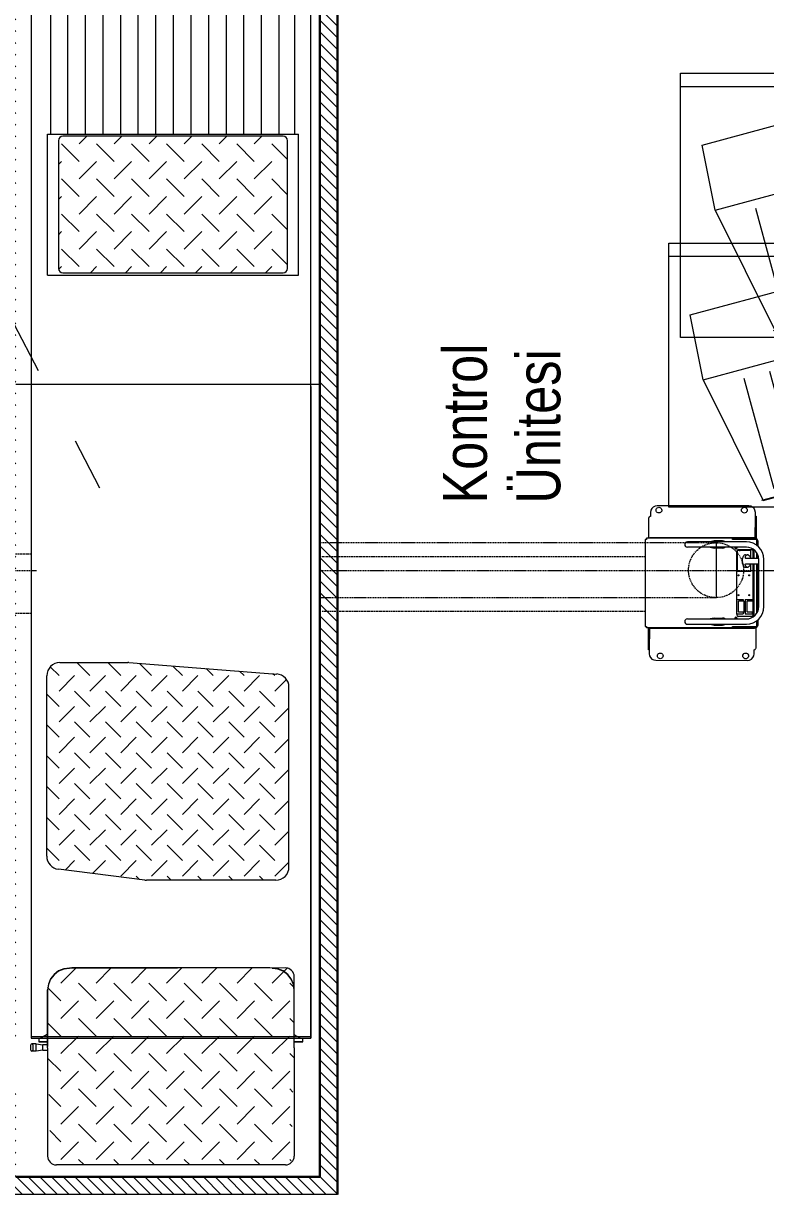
# Model space of a CAD drawing. Extents: x -3709 to 34975, y -230 to 8245.
# Drawn here: x 1281.6 to 1450.1, y 457 to 722.9 of the extents above; entities that cross this region are included whole.
import ezdxf

# ---------------------------------------------------------------- set-up
doc = ezdxf.new("R2010")
doc.units = 0
doc.linetypes.add('ACAD_ISO03W100', pattern=[30, 12, -18])
doc.linetypes.add('HIDDEN', pattern=[0.375, 0.25, -0.125])
doc.layers.get('0').update_dxf_attribs({"color": 9, "lineweight": 9})
doc.layers.add('B_Ekipman_Zemin', color=155, linetype='Continuous', lineweight=9)
doc.styles.add('MuuM_TEXT-STANDART', font='ARIALN.TTF')
pattern_1 = [(315, (769.026, 53090.209), (1.325825215, 1.325825215), [])]

# ---------------------------------------------------------------- blocks, each defined once
blk = doc.blocks.new('5200makaslift')
for p, q in [((23183, 12439.6), (23183, 7239.6)), ((23818, 7239.6), (23818, 12439.6)), ((23818, 7239.6), (23818, 12439.6)), ((23818, 8718.9), (23818, 7239.6)), ((24589.9, 8433.5), (24589.9, 8425.3)), ((24602.7, 8436.4), (24602.4, 8438.5)), ((24812.9, 8448.4), (24604.9, 8448.5)), ((24615, 8440.6), (24615.4, 8438.5)), ((24796.7, 8436.3), (24796.4, 8438.4)), ((24809, 8440.6), (24809.4, 8438.4)), ((24827.9, 8433.4), (24827, 8438.4)), ((24827.9, 8426.7), (24827.9, 8433.4)), ((24585.4, 8420), (24585.4, 8375)), ((24589.9, 8425.3), (24589.9, 8424.4)), ((24827.6, 8375), (24827.9, 8424.8)), ((24827.9, 8424.8), (24827.9, 8426.7)), ((24827.9, 8424.5), (24829.4, 8424.5)), ((24827.9, 8424.4), (24827.9, 8375)), ((24829.4, 8424.5), (24829.4, 8374.2)), ((24828.4, 8375), (24580.4, 8375)), ((24580.4, 8375), (24580.4, 8372)), ((24824.4, 8375.5), (24589.4, 8375.5)), ((24775.7, 8372), (24775.7, 8375)), ((24828.4, 8375), (24828.4, 8373)), ((24577.4, 8372), (24577.4, 8174)), ((24580.4, 8372), (24577.4, 8372)), ((24807.4, 8354.5), (24673.4, 8354.5)), ((24807.4, 8366.5), (24673.5, 8366.5)), ((24734.4, 8368.5), (24725.4, 8366.5)), ((24725.4, 8354.5), (24734.3, 8352.5)), ((24734.4, 8366.5), (24734.4, 8368.5)), ((24753.4, 8368.5), (24734.4, 8368.5)), ((24734.4, 8352.5), (24734.4, 8354.5)), ((24753.4, 8352.5), (24734.4, 8352.5)), ((24828.4, 8373), (24775.7, 8373)), ((24831.4, 8372), (24775.7, 8372)), ((24783.2, 8350.9), (24782.9, 8350.5)), ((24783.5, 8353.4), (24783.5, 8352.6)), ((24788.6, 8349), (24821.8, 8349)), ((24831.4, 8358.4), (24831.4, 8372)), ((24834.4, 8355.9), (24834.4, 8365.5)), ((24785.9, 8202), (24785.9, 8344)), ((24816.3, 8347), (24787.2, 8347)), ((24787.2, 8299), (24787.2, 8347)), ((24805.1, 8337), (24810.2, 8337)), ((24806.1, 8329.5), (24835.1, 8329.5)), ((24817.2, 8330.5), (24817.2, 8346.1)), ((24821.9, 8345.5), (24821.9, 8329.5)), ((24822.8, 8344), (24822.8, 8329.5)), ((24824.5, 8344), (24824.5, 8329.5)), ((24831.4, 8329.5), (24831.4, 8340.9)), ((24834.4, 8329.5), (24834.4, 8333.5)), ((24835.4, 8219.5), (24835.4, 8326.5)), ((24847.4, 8219.5), (24847.4, 8326.5)), ((24816.3, 8299), (24787.2, 8299)), ((24805.1, 8309), (24810.2, 8309)), ((24806.1, 8316.5), (24835.4, 8316.5)), ((24817.2, 8299.9), (24817.2, 8315.5)), ((24821.9, 8316.5), (24821.9, 8232)), ((24822.8, 8316.5), (24822.8, 8202)), ((24824.5, 8316.5), (24824.5, 8202)), ((24831.4, 8205.1), (24831.4, 8316.5)), ((24834.4, 8212.5), (24834.4, 8316.5)), ((24785.9, 8236), (24800.4, 8236)), ((24789.3, 8207.5), (24789.3, 8231.5)), ((24802, 8232), (24789.6, 8232)), ((24800.5, 8235.9), (24800.5, 8232)), ((24802.5, 8231.6), (24802.5, 8231.5)), ((24802.5, 8207.5), (24802.5, 8231.5)), ((24804.9, 8236), (24804.9, 8203)), ((24804.9, 8236), (24820.7, 8236)), ((24809.6, 8207.5), (24809.6, 8231.5)), ((24822.2, 8232), (24809.9, 8232)), ((24820.8, 8235.9), (24820.8, 8232)), ((24822.7, 8231.6), (24822.7, 8231.5)), ((24822.7, 8207.5), (24822.7, 8231.5)), ((24673.4, 8191.5), (24807.4, 8191.5)), ((24734.4, 8193.5), (24725.4, 8191.5)), ((24734.4, 8193.5), (24734.4, 8191.5)), ((24734.4, 8193.5), (24753.4, 8193.5)), ((24783.5, 8193.4), (24783.5, 8192.6)), ((24785.9, 8203), (24800.4, 8203)), ((24821.8, 8197), (24788.6, 8197)), ((24802, 8207), (24789.6, 8207)), ((24800.5, 8207), (24800.5, 8203.1)), ((24804.9, 8203), (24820.7, 8203)), ((24822.2, 8207), (24809.9, 8207)), ((24820.1, 8197), (24821, 8197.2)), ((24820.8, 8207), (24820.8, 8203.1)), ((24821.9, 8207), (24821.9, 8200.5)), ((24834.4, 8180.5), (24834.4, 8190.1)), ((24577.4, 8174), (24580.4, 8174)), ((24580.4, 8174), (24580.4, 8171)), ((24828.4, 8171), (24580.4, 8171)), ((24585.4, 8121.5), (24585.4, 8171)), ((24586.9, 8121.6), (24586.9, 8170.8)), ((24587.1, 8170.8), (24586.9, 8121.2)), ((24589.4, 8170.5), (24824.4, 8170.5)), ((24673.4, 8179.5), (24807.4, 8179.5)), ((24725.4, 8179.5), (24734.3, 8177.5)), ((24734.4, 8179.5), (24734.4, 8177.5)), ((24734.4, 8177.5), (24753.4, 8177.5)), ((24775.7, 8174), (24831.4, 8174)), ((24775.7, 8171), (24775.7, 8174)), ((24828.4, 8173), (24775.7, 8173)), ((24828.4, 8171), (24828.4, 8173)), ((24829.4, 8126), (24829.4, 8171.8)), ((24831.4, 8174), (24831.4, 8187.6)), ((24586.9, 8121.5), (24585.4, 8121.5)), ((24586.9, 8121.2), (24586.9, 8119.3)), ((24586.9, 8119.3), (24586.9, 8112.6)), ((24586.9, 8112.6), (24587.7, 8107.6)), ((24618, 8109.7), (24618.4, 8107.6)), ((24812, 8109.6), (24812.4, 8107.5)), ((24824.9, 8120.8), (24824.9, 8121.6)), ((24824.9, 8112.5), (24824.9, 8120.8)), ((24601.9, 8097.6), (24809.9, 8097.5)), ((24605.7, 8105.4), (24605.4, 8107.6)), ((24799.7, 8105.4), (24799.4, 8107.5)), ((23250.7, 7364.7), (23285.2, 7399.2)), ((23760.5, 7399.2), (23270.5, 7398.2)), ((23765.5, 7399.2), (23270.5, 7399)), ((23725.5, 7399.2), (23275.5, 7399.2)), ((23330.7, 7364.7), (23365.2, 7399.2)), ((23410.7, 7364.7), (23445.2, 7399.2)), ((23490.7, 7364.7), (23525.2, 7399.2)), ((23570.7, 7364.7), (23605.2, 7399.2)), ((23650.7, 7364.7), (23685.2, 7399.2)), ((23725.5, 7399), (23725.5, 7399.2)), ((23743.5, 7397.4), (23730.5, 7399)), ((23730.7, 7364.7), (23764.7, 7398.8)), ((23330.7, 7324.7), (23290.7, 7364.7)), ((23410.7, 7324.7), (23370.7, 7364.7)), ((23490.7, 7324.7), (23450.7, 7364.7)), ((23570.7, 7324.7), (23530.7, 7364.7)), ((23650.7, 7324.7), (23610.7, 7364.7)), ((23730.7, 7324.7), (23690.7, 7364.7)), ((23780.5, 7354.9), (23770.7, 7364.7)), ((23780.5, 7220.8), (23780.5, 7379.2)), ((23222.2, 7361.7), (23220.5, 7348.9)), ((23250.7, 7324.7), (23220.5, 7354.9)), ((23220.5, 7217.7), (23220.5, 7349.8)), ((23220.5, 7348.9), (23220.5, 7220.9)), ((23780.5, 7220.9), (23780.5, 7348.9)), ((23250.7, 7284.7), (23290.7, 7324.7)), ((23330.7, 7284.7), (23370.7, 7324.7)), ((23410.7, 7284.7), (23450.7, 7324.7)), ((23490.7, 7284.7), (23530.7, 7324.7)), ((23570.7, 7284.7), (23610.7, 7324.7)), ((23650.7, 7284.7), (23690.7, 7324.7)), ((23730.7, 7284.7), (23770.7, 7324.7)), ((23330.7, 7244.7), (23290.7, 7284.7)), ((23410.7, 7244.7), (23370.7, 7284.7)), ((23490.7, 7244.7), (23450.7, 7284.7)), ((23570.7, 7244.7), (23530.7, 7284.7)), ((23650.7, 7244.7), (23610.7, 7284.7)), ((23730.7, 7244.7), (23690.7, 7284.7)), ((23780.5, 7274.9), (23770.7, 7284.7)), ((23250.7, 7244.7), (23220.5, 7274.9)), ((23183, 7239.6), (23818, 7239.6)), ((23183, 7239.6), (23220.5, 7239.6)), ((23183.5, 7243.8), (23818.5, 7243.8)), ((23200.5, 7239.6), (23200.5, 7231.6)), ((23200.5, 7231.6), (23220.5, 7231.6)), ((23203, 7232.2), (23220.5, 7232.2)), ((23205.3, 7240.8), (23219.7, 7249.1)), ((23250.7, 7204.7), (23290.7, 7244.7)), ((23330.7, 7204.7), (23370.7, 7244.7)), ((23410.7, 7204.7), (23450.7, 7244.7)), ((23490.7, 7204.7), (23530.7, 7244.7)), ((23570.7, 7204.7), (23610.7, 7244.7)), ((23650.7, 7204.7), (23690.7, 7244.7)), ((23730.7, 7204.7), (23770.7, 7244.7)), ((23780.5, 7239.6), (23818, 7239.6)), ((23780.5, 7232.2), (23798, 7232.2)), ((23780.5, 7231.6), (23800.5, 7231.6)), ((23793.9, 7240.1), (23780.6, 7247.7)), ((23800.5, 7231.6), (23800.5, 7239.6)), ((23182.7, 7212.6), (23182.7, 7224.6)), ((23194.7, 7226.6), (23184.7, 7226.6)), ((23194.7, 7210.6), (23184.7, 7210.6)), ((23186.7, 7224.6), (23186.7, 7212.6)), ((23194.7, 7226.6), (23209.7, 7224.7)), ((23194.7, 7210.6), (23194.7, 7226.6)), ((23209.7, 7212.6), (23194.7, 7210.6)), ((23220.5, 7224.7), (23209.7, 7224.7)), ((23209.7, 7212.6), (23209.7, 7224.7)), ((23209.7, 7212.7), (23220.5, 7212.7)), ((23220.5, 7217.7), (23220.5, 6972.2)), ((23780.5, 7217.7), (23780.5, 6972.2)), ((23221.4, 7194), (23250.7, 7164.7)), ((23290.7, 7204.7), (23330.7, 7164.7)), ((23370.7, 7204.7), (23410.7, 7164.7)), ((23450.7, 7204.7), (23490.7, 7164.7)), ((23530.7, 7204.7), (23570.7, 7164.7)), ((23610.7, 7204.7), (23650.7, 7164.7)), ((23690.7, 7204.7), (23730.7, 7164.7)), ((23770.7, 7204.7), (23779.7, 7195.6)), ((23290.7, 7164.7), (23250.7, 7124.7)), ((23370.7, 7164.7), (23330.7, 7124.7)), ((23450.7, 7164.7), (23410.7, 7124.7)), ((23530.7, 7164.7), (23490.7, 7124.7)), ((23610.7, 7164.7), (23570.7, 7124.7)), ((23690.7, 7164.7), (23650.7, 7124.7)), ((23770.7, 7164.7), (23730.7, 7124.7)), ((23223.4, 7112), (23250.7, 7084.7)), ((23290.7, 7124.7), (23330.7, 7084.7)), ((23370.7, 7124.7), (23410.7, 7084.7)), ((23450.7, 7124.7), (23490.7, 7084.7)), ((23530.7, 7124.7), (23570.7, 7084.7)), ((23610.7, 7124.7), (23650.7, 7084.7)), ((23690.7, 7124.7), (23730.7, 7084.7)), ((23770.7, 7124.7), (23777.8, 7117.6)), ((23290.7, 7084.7), (23250.7, 7044.7)), ((23370.7, 7084.7), (23330.7, 7044.7)), ((23450.7, 7084.7), (23410.7, 7044.7)), ((23530.7, 7084.7), (23490.7, 7044.7)), ((23610.7, 7084.7), (23570.7, 7044.7)), ((23690.7, 7084.7), (23650.7, 7044.7)), ((23770.7, 7084.7), (23730.7, 7044.7)), ((23225.4, 7030), (23250.7, 7004.7)), ((23290.7, 7044.7), (23330.7, 7004.7)), ((23370.7, 7044.7), (23410.7, 7004.7)), ((23450.7, 7044.7), (23490.7, 7004.7)), ((23530.7, 7044.7), (23570.7, 7004.7)), ((23610.7, 7044.7), (23650.7, 7004.7)), ((23690.7, 7044.7), (23730.7, 7004.7)), ((23770.7, 7044.7), (23775.9, 7039.5)), ((23290.7, 7004.7), (23250.7, 6964.7)), ((23370.7, 7004.7), (23330.7, 6964.7)), ((23450.7, 7004.7), (23410.7, 6964.7)), ((23530.7, 7004.7), (23490.7, 6964.7)), ((23610.7, 7004.7), (23570.7, 6964.7)), ((23690.7, 7004.7), (23650.7, 6964.7)), ((23770.7, 7004.7), (23730.7, 6964.7)), ((23760.5, 6952.2), (23240.5, 6952.2)), ((23290.7, 6964.7), (23303.2, 6952.2)), ((23370.7, 6964.7), (23383.2, 6952.2)), ((23450.7, 6964.7), (23463.2, 6952.2)), ((23530.7, 6964.7), (23543.2, 6952.2)), ((23610.7, 6964.7), (23623.2, 6952.2)), ((23690.7, 6964.7), (23703.2, 6952.2)), ((23770.7, 6964.7), (23774, 6961.4))]:
    blk.add_line(p, q)
at = {"linetype": 'HIDDEN'}
for p, q in [((23183, 8338.6), (22333, 8338.6)), ((23843, 8333.6), (24579.4, 8333.6)), ((23183, 8203.6), (22333, 8203.6)), ((24579.4, 8208.6), (23843, 8208.6))]:
    blk.add_line(p, q, dxfattribs=at)
for points in [[(24604.9, 8448.5), (24600.2, 8447.8), (24596.1, 8445.6), (24592.7, 8442.3), (24590.6, 8438.1), (24589.9, 8433.5)], [(24602.4, 8438.5), (24602.7, 8440.5), (24603.6, 8442.3), (24605.1, 8443.8), (24606.9, 8444.7), (24608.9, 8445), (24610.9, 8444.7), (24612.7, 8443.8), (24614.1, 8442.3), (24615, 8440.6)], [(24615.4, 8438.5), (24615.1, 8436.5), (24614.1, 8434.7), (24612.7, 8433.2), (24610.9, 8432.3), (24608.9, 8432), (24606.9, 8432.3), (24605.1, 8433.2), (24603.6, 8434.7), (24602.7, 8436.4)], [(24796.4, 8438.4), (24796.7, 8440.5), (24797.6, 8442.3), (24799.1, 8443.7), (24800.9, 8444.6), (24802.9, 8444.9), (24804.9, 8444.6), (24806.7, 8443.7), (24808.1, 8442.3), (24809, 8440.6)], [(24809.4, 8438.4), (24809.1, 8436.4), (24808.1, 8434.6), (24806.7, 8433.2), (24804.9, 8432.3), (24802.9, 8431.9), (24800.9, 8432.3), (24799.1, 8433.2), (24797.6, 8434.6), (24796.7, 8436.3)], [(24827, 8438.4), (24825, 8442.3), (24821.7, 8445.6), (24817.5, 8447.7), (24812.9, 8448.4)], [(24589.9, 8424.4), (24588.5, 8424.2), (24587.2, 8423.6), (24586.2, 8422.6), (24585.6, 8421.4), (24585.4, 8420)], [(24782.1, 8353), (24782.3, 8354.2), (24782.4, 8354.5)], [(24783.7, 8350), (24783.1, 8350.2), (24782.6, 8350.9), (24782.3, 8351.9), (24782.1, 8353)], [(24783.5, 8352.6), (24783.4, 8351.9), (24783.2, 8351.2), (24782.9, 8350.7), (24782.8, 8350.6)], [(24783.7, 8353), (24783.5, 8351.9), (24783.2, 8350.9)], [(24783.3, 8354.5), (24783.4, 8354.1), (24783.5, 8353.4)], [(24783.4, 8354.5), (24783.5, 8354.2), (24783.7, 8353)], [(24785.4, 8353), (24785.2, 8351.9), (24784.9, 8350.9), (24784.4, 8350.2), (24783.7, 8350)], [(24785.1, 8354.5), (24785.2, 8354.2), (24785.4, 8353)], [(24788.6, 8349), (24787.7, 8348.8), (24787, 8348), (24786.4, 8346.9), (24786, 8345.5), (24785.9, 8344)], [(24821.7, 8348), (24821, 8348.8), (24820.1, 8349)], [(24821.5, 8348.3), (24821.8, 8347), (24821.9, 8345.5)], [(24824.5, 8344), (24824.4, 8345.5), (24824, 8346.9), (24823.4, 8348), (24822.6, 8348.8), (24821.8, 8349)], [(24793.3, 8345), (24793, 8345.5), (24792.6, 8346), (24792.2, 8346.3), (24791.8, 8346.6), (24791.3, 8346.8), (24790.9, 8347), (24790.6, 8347)], [(24797.7, 8325.2), (24797.6, 8323), (24797.7, 8320.8), (24798, 8318.7), (24798.4, 8316.6), (24799.1, 8314.8), (24799.8, 8313.1), (24800.7, 8311.7), (24801.7, 8310.5), (24802.8, 8309.7)], [(24805.1, 8337), (24804, 8336.8), (24802.8, 8336.3), (24801.7, 8335.5), (24800.7, 8334.3), (24799.8, 8332.9), (24799.1, 8331.2), (24798.4, 8329.4), (24798, 8327.3), (24797.7, 8325.2)], [(24804.7, 8332.5), (24804.4, 8331.8), (24804.4, 8331.1), (24804.5, 8330.6), (24804.7, 8330.1), (24805.1, 8329.8), (24805.6, 8329.6), (24806.1, 8329.5)], [(24810.2, 8337), (24809.2, 8336.9), (24808.2, 8336.5), (24807.2, 8335.8), (24806.3, 8334.9), (24805.4, 8333.8), (24804.7, 8332.5)], [(24815.7, 8332.5), (24815, 8333.8), (24814.1, 8334.9), (24813.2, 8335.8), (24812.2, 8336.5), (24811.2, 8336.9), (24810.2, 8337)], [(24815.7, 8332.5), (24816.1, 8331.8), (24816.6, 8331.1), (24817.1, 8330.6), (24817.7, 8330.1), (24818.3, 8329.8), (24818.8, 8329.6), (24819.4, 8329.5)], [(24817.2, 8346.1), (24817.2, 8346.3), (24817.1, 8346.6), (24816.9, 8346.8), (24816.6, 8347), (24816.3, 8347)], [(24816.9, 8345), (24817.2, 8345.5), (24817.2, 8346), (24817.2, 8346.1)], [(24822.8, 8344), (24822.7, 8345.5), (24822.3, 8346.9), (24821.7, 8348)], [(24793.3, 8301), (24793, 8300.5), (24792.6, 8300), (24792.2, 8299.7), (24791.8, 8299.4), (24791.3, 8299.2), (24790.9, 8299), (24790.6, 8299)], [(24802.8, 8309.7), (24804, 8309.2), (24805.1, 8309)], [(24804.7, 8313.5), (24804.4, 8314.2), (24804.4, 8314.9), (24804.5, 8315.5), (24804.7, 8315.9), (24805.1, 8316.2), (24805.6, 8316.4), (24806.1, 8316.5)], [(24804.7, 8313.5), (24805.4, 8312.2), (24806.3, 8311.1), (24807.2, 8310.2), (24808.2, 8309.5), (24809.2, 8309.1), (24810.2, 8309)], [(24810.2, 8309), (24811.2, 8309.1), (24812.2, 8309.5), (24813.2, 8310.2), (24814.1, 8311.1), (24815, 8312.2), (24815.7, 8313.5)], [(24815.7, 8313.5), (24816.1, 8314.2), (24816.6, 8314.9), (24817.1, 8315.5), (24817.7, 8315.9), (24818.3, 8316.2), (24818.8, 8316.4), (24819.4, 8316.5)], [(24817.2, 8299.9), (24817.2, 8299.7), (24817.1, 8299.4), (24816.9, 8299.2), (24816.6, 8299), (24816.3, 8299)], [(24816.9, 8301), (24817.2, 8300.5), (24817.2, 8300), (24817.2, 8299.9)], [(24789.1, 8290.5), (24789.1, 8290.9), (24789.2, 8291.3), (24789.4, 8291.6), (24789.6, 8291.8), (24789.7, 8291.8)], [(24789.7, 8289.2), (24789.6, 8289.2), (24789.4, 8289.4), (24789.2, 8289.7), (24789.1, 8290.1), (24789.1, 8290.5)], [(24789.7, 8291.8), (24789.9, 8291.8), (24790.1, 8291.6), (24790.3, 8291.3), (24790.4, 8290.9), (24790.4, 8290.5)], [(24790.4, 8290.5), (24790.4, 8290.1), (24790.3, 8289.7), (24790.1, 8289.4), (24789.9, 8289.2), (24789.7, 8289.2)], [(24813.2, 8290.5), (24813.2, 8290.9), (24813.3, 8291.3), (24813.5, 8291.6), (24813.8, 8291.8), (24813.9, 8291.8)], [(24813.9, 8289.2), (24813.8, 8289.2), (24813.5, 8289.4), (24813.3, 8289.7), (24813.2, 8290.1), (24813.2, 8290.5)], [(24813.9, 8291.8), (24814, 8291.8), (24814.2, 8291.6), (24814.4, 8291.3), (24814.5, 8290.9), (24814.6, 8290.5)], [(24814.6, 8290.5), (24814.5, 8290.1), (24814.4, 8289.7), (24814.2, 8289.4), (24814, 8289.2), (24813.9, 8289.2)], [(24789.1, 8245.5), (24789.1, 8245.9), (24789.2, 8246.3), (24789.4, 8246.6), (24789.6, 8246.8), (24789.7, 8246.8)], [(24789.7, 8244.2), (24789.6, 8244.2), (24789.4, 8244.4), (24789.2, 8244.7), (24789.1, 8245.1), (24789.1, 8245.5)], [(24789.7, 8246.8), (24789.9, 8246.8), (24790.1, 8246.6), (24790.3, 8246.3), (24790.4, 8245.9), (24790.4, 8245.5)], [(24790.4, 8245.5), (24790.4, 8245.1), (24790.3, 8244.7), (24790.1, 8244.4), (24789.9, 8244.2), (24789.7, 8244.2)], [(24813.2, 8245.5), (24813.2, 8245.9), (24813.3, 8246.3), (24813.5, 8246.6), (24813.8, 8246.8), (24813.9, 8246.8)], [(24813.9, 8244.2), (24813.8, 8244.2), (24813.5, 8244.4), (24813.3, 8244.7), (24813.2, 8245.1), (24813.2, 8245.5)], [(24813.9, 8246.8), (24814, 8246.8), (24814.2, 8246.6), (24814.4, 8246.3), (24814.5, 8245.9), (24814.6, 8245.5)], [(24814.6, 8245.5), (24814.5, 8245.1), (24814.4, 8244.7), (24814.2, 8244.4), (24814, 8244.2), (24813.9, 8244.2)], [(24787, 8236), (24787.1, 8236), (24787.1, 8236), (24787.2, 8235.9), (24787.3, 8235.9), (24787.3, 8235.8)], [(24789.6, 8232), (24789.5, 8232), (24789.4, 8231.9), (24789.4, 8231.8), (24789.3, 8231.7), (24789.3, 8231.5)], [(24800.4, 8236), (24800.5, 8236), (24800.5, 8236), (24800.5, 8235.9), (24800.5, 8235.9)], [(24800.5, 8235.9), (24800.5, 8235.9), (24800.5, 8235.8)], [(24802, 8232), (24802.1, 8232), (24802.2, 8231.9), (24802.3, 8231.9), (24802.4, 8231.7), (24802.5, 8231.6)], [(24807.3, 8236), (24807.3, 8236), (24807.4, 8236), (24807.5, 8235.9), (24807.5, 8235.9), (24807.6, 8235.8)], [(24809.9, 8232), (24809.8, 8232), (24809.7, 8231.9), (24809.7, 8231.8), (24809.6, 8231.7), (24809.6, 8231.5)], [(24820.7, 8236), (24820.7, 8236), (24820.8, 8236), (24820.8, 8235.9), (24820.8, 8235.9)], [(24820.8, 8235.9), (24820.8, 8235.9), (24820.8, 8235.8)], [(24822.2, 8232), (24822.4, 8232), (24822.5, 8231.9), (24822.6, 8231.9), (24822.7, 8231.7), (24822.7, 8231.6)], [(24782.1, 8193), (24782.3, 8194.2), (24782.6, 8195.1), (24783.1, 8195.8), (24783.7, 8196)], [(24782.4, 8191.5), (24782.3, 8191.9), (24782.1, 8193)], [(24782.8, 8195.4), (24782.9, 8195.3), (24783.2, 8194.8), (24783.4, 8194.1), (24783.5, 8193.4)], [(24782.9, 8195.5), (24783.2, 8195.1), (24783.5, 8194.2), (24783.7, 8193)], [(24783.5, 8192.6), (24783.4, 8191.9), (24783.3, 8191.5)], [(24783.7, 8193), (24783.5, 8191.9), (24783.4, 8191.5)], [(24783.7, 8196), (24784.4, 8195.8), (24784.9, 8195.1), (24785.2, 8194.2), (24785.4, 8193)], [(24785.4, 8193), (24785.2, 8191.9), (24785.1, 8191.5)], [(24785.9, 8202), (24786, 8200.5), (24786.4, 8199.1), (24787, 8198), (24787.7, 8197.2), (24788.6, 8197)], [(24787, 8203), (24787.1, 8203), (24787.1, 8203), (24787.2, 8203.1), (24787.3, 8203.1), (24787.3, 8203.2)], [(24789.3, 8207.5), (24789.3, 8207.3), (24789.4, 8207.2), (24789.4, 8207.1), (24789.5, 8207), (24789.6, 8207)], [(24800.4, 8203), (24800.5, 8203), (24800.5, 8203), (24800.5, 8203.1), (24800.5, 8203.1)], [(24800.5, 8203.1), (24800.5, 8203.1), (24800.5, 8203.2)], [(24802, 8207), (24802.1, 8207), (24802.2, 8207.1), (24802.3, 8207.2), (24802.4, 8207.3), (24802.5, 8207.4), (24802.5, 8207.5)], [(24807.3, 8203), (24807.3, 8203), (24807.4, 8203), (24807.5, 8203.1), (24807.5, 8203.1), (24807.6, 8203.2)], [(24809.6, 8207.5), (24809.6, 8207.3), (24809.7, 8207.2), (24809.7, 8207.1), (24809.8, 8207), (24809.9, 8207)], [(24820.7, 8203), (24820.7, 8203), (24820.8, 8203), (24820.8, 8203.1), (24820.8, 8203.1)], [(24820.8, 8203.1), (24820.8, 8203.1), (24820.8, 8203.2)], [(24821, 8197.2), (24821.7, 8198), (24822.3, 8199.1), (24822.7, 8200.5), (24822.8, 8202)], [(24821.9, 8200.5), (24821.8, 8199), (24821.5, 8197.7)], [(24821.8, 8197), (24822.6, 8197.2), (24823.4, 8198), (24824, 8199.1), (24824.4, 8200.5), (24824.5, 8202)], [(24822.2, 8207), (24822.4, 8207), (24822.5, 8207.1), (24822.6, 8207.2), (24822.7, 8207.3), (24822.7, 8207.4), (24822.7, 8207.5)], [(24605.4, 8107.6), (24605.7, 8109.6), (24606.6, 8111.4), (24608, 8112.8), (24609.9, 8113.7), (24611.9, 8114.1), (24613.9, 8113.7), (24615.7, 8112.8), (24617.1, 8111.4), (24618, 8109.7)], [(24799.4, 8107.5), (24799.7, 8109.5), (24800.6, 8111.3), (24802, 8112.8), (24803.9, 8113.7), (24805.9, 8114), (24807.9, 8113.7), (24809.7, 8112.8), (24811.1, 8111.3), (24812, 8109.6)], [(24809.9, 8097.5), (24814.5, 8098.2), (24818.7, 8100.4), (24822, 8103.7), (24824.1, 8107.9), (24824.9, 8112.5)], [(24824.9, 8121.6), (24826.3, 8121.8), (24827.5, 8122.4), (24828.5, 8123.4), (24829.1, 8124.6), (24829.4, 8126)], [(24587.7, 8107.6), (24589.7, 8103.8), (24593, 8100.4), (24597.2, 8098.3), (24601.9, 8097.6)], [(24618.4, 8107.6), (24618, 8105.6), (24617.1, 8103.7), (24615.7, 8102.3), (24613.9, 8101.4), (24611.9, 8101.1), (24609.9, 8101.4), (24608, 8102.3), (24606.6, 8103.7), (24605.7, 8105.4)], [(24812.4, 8107.5), (24812, 8105.5), (24811.1, 8103.7), (24809.7, 8102.2), (24807.9, 8101.3), (24805.9, 8101), (24803.9, 8101.3), (24802, 8102.3), (24800.6, 8103.7), (24799.7, 8105.4)], [(23270.5, 7399), (23257.6, 7397.4), (23245.5, 7392.4), (23235.2, 7384.6), (23227.2, 7374.4), (23222.2, 7362.5), (23220.5, 7349.8)], [(23270.5, 7398.2), (23257.6, 7396.5), (23245.5, 7391.6), (23235.2, 7383.7), (23227.2, 7373.5), (23222.2, 7361.7)], [(23780.5, 7348.9), (23778.8, 7361.7), (23773.8, 7373.5), (23765.9, 7383.7), (23755.5, 7391.6), (23743.5, 7396.5), (23730.5, 7398.2)], [(23780.5, 7349.8), (23778.8, 7362.5), (23773.8, 7374.4), (23765.9, 7384.6), (23755.5, 7392.4), (23743.5, 7397.4)]]:
    blk.add_lwpolyline(points)
for centre, radius, start, end in [((24589.4, 8365.5), 10, 90, 107.3767), ((24824.4, 8365.5), 10, 72.6233, 90), ((24673.4, 8360.5), 6, 90, 270), ((24753.4, 8360.5), 8, 48.618, 90), ((24753.4, 8360.5), 8, 270, 311.4517), ((24807.4, 8326.5), 40, 0, 90), ((24807.4, 8326.5), 28, 0, 90), ((24824.4, 8365.5), 10, 0, 66.2136), ((24807.4, 8219.5), 28, 270, 0), ((24807.4, 8219.5), 40, 270, 0), ((24673.4, 8185.5), 6, 90, 270), ((24753.4, 8185.5), 8, 48.5483, 90), ((24589.4, 8180.5), 10, 252.6241, 270), ((24753.4, 8185.5), 8, 270, 311.4517), ((24824.4, 8180.5), 10, 270, 287.3759), ((24824.4, 8180.5), 10, 293.7864, 0), ((23760.5, 7379.2), 20, 0, 90), ((23184.7, 7224.6), 2, 0, 180), ((23184.7, 7212.6), 2, 180, 0), ((23760.5, 7220.8), 20, 351.1197, 0), ((23240.5, 6972.2), 20, 180, 270), ((23760.5, 6972.2), 20, 270, 0)]:
    blk.add_arc(centre, radius, start, end)
blk = doc.blocks.new('ontakimbosluk')
for p, q in [((53588.3, 3798.3), (53252.1, 3772.5)), ((53326.2, 3768.8), (53336.5, 3779)), ((53396.2, 3768.8), (53412.3, 3784.8)), ((53466.2, 3768.8), (53488.1, 3790.6)), ((53563.9, 3796.5), (53536.2, 3768.8)), ((53744.4, 3798.4), (53590.6, 3798.4)), ((53635.9, 3798.4), (53606.2, 3768.8)), ((53705.9, 3798.4), (53676.2, 3768.8)), ((53746.2, 3768.8), (53766.4, 3788.9)), ((54755.4, 3768.8), (54735.3, 3788.9)), ((54757.2, 3798.4), (54911, 3798.4)), ((54795.7, 3798.4), (54825.4, 3768.8)), ((54865.7, 3798.4), (54895.4, 3768.8)), ((54913.3, 3798.3), (55249.5, 3772.5)), ((54937.7, 3796.5), (54965.4, 3768.8)), ((55035.4, 3768.8), (55013.5, 3790.6)), ((55105.4, 3768.8), (55089.3, 3784.8)), ((55175.4, 3768.8), (55165.1, 3779)), ((53230, 3760), (53256.2, 3733.8)), ((53256.2, 3768.8), (53260.7, 3773.2)), ((53291.2, 3768.8), (53326.2, 3733.8)), ((53361.2, 3768.8), (53396.2, 3733.8)), ((53431.2, 3768.8), (53466.2, 3733.8)), ((53501.2, 3768.8), (53536.2, 3733.8)), ((53571.2, 3768.8), (53606.2, 3733.8)), ((53641.2, 3768.8), (53676.2, 3733.8)), ((53711.2, 3768.8), (53746.2, 3733.8)), ((53774.4, 3358.9), (53774.4, 3768.4)), ((54727.2, 3358.9), (54727.2, 3768.4)), ((54790.4, 3768.8), (54755.4, 3733.8)), ((54860.4, 3768.8), (54825.4, 3733.8)), ((54930.4, 3768.8), (54895.4, 3733.8)), ((55000.4, 3768.8), (54965.4, 3733.8)), ((55070.4, 3768.8), (55035.4, 3733.8)), ((55140.4, 3768.8), (55105.4, 3733.8)), ((55210.4, 3768.8), (55175.4, 3733.8)), ((55245.4, 3768.8), (55240.9, 3773.2)), ((55271.6, 3760), (55245.4, 3733.8)), ((53224.4, 3334.4), (53224.4, 3742.6)), ((53256.2, 3698.8), (53291.2, 3733.8)), ((53326.2, 3698.8), (53361.2, 3733.8)), ((53396.2, 3698.8), (53431.2, 3733.8)), ((53466.2, 3698.8), (53501.2, 3733.8)), ((53536.2, 3698.8), (53571.2, 3733.8)), ((53606.2, 3698.8), (53641.2, 3733.8)), ((53676.2, 3698.8), (53711.2, 3733.8)), ((53746.2, 3698.8), (53774.4, 3727)), ((54755.4, 3698.8), (54727.2, 3727)), ((54825.4, 3698.8), (54790.4, 3733.8)), ((54895.4, 3698.8), (54860.4, 3733.8)), ((54965.4, 3698.8), (54930.4, 3733.8)), ((55035.4, 3698.8), (55000.4, 3733.8)), ((55105.4, 3698.8), (55070.4, 3733.8)), ((55175.4, 3698.8), (55140.4, 3733.8)), ((55245.4, 3698.8), (55210.4, 3733.8)), ((55277.2, 3334.4), (55277.2, 3742.6)), ((53224.4, 3695.6), (53256.2, 3663.8)), ((53291.2, 3698.8), (53326.2, 3663.8)), ((53361.2, 3698.8), (53396.2, 3663.8)), ((53431.2, 3698.8), (53466.2, 3663.8)), ((53501.2, 3698.8), (53536.2, 3663.8)), ((53571.2, 3698.8), (53606.2, 3663.8)), ((53641.2, 3698.8), (53676.2, 3663.8)), ((53711.2, 3698.8), (53746.2, 3663.8)), ((54790.4, 3698.8), (54755.4, 3663.8)), ((54860.4, 3698.8), (54825.4, 3663.8)), ((54930.4, 3698.8), (54895.4, 3663.8)), ((55000.4, 3698.8), (54965.4, 3663.8)), ((55070.4, 3698.8), (55035.4, 3663.8)), ((55140.4, 3698.8), (55105.4, 3663.8)), ((55210.4, 3698.8), (55175.4, 3663.8)), ((55277.2, 3695.6), (55245.4, 3663.8)), ((53256.2, 3628.8), (53291.2, 3663.8)), ((53326.2, 3628.8), (53361.2, 3663.8)), ((53396.2, 3628.8), (53431.2, 3663.8)), ((53466.2, 3628.8), (53501.2, 3663.8)), ((53536.2, 3628.8), (53571.2, 3663.8)), ((53606.2, 3628.8), (53641.2, 3663.8)), ((53676.2, 3628.8), (53711.2, 3663.8)), ((53746.2, 3628.8), (53774.4, 3657)), ((54755.4, 3628.8), (54727.2, 3657)), ((54825.4, 3628.8), (54790.4, 3663.8)), ((54895.4, 3628.8), (54860.4, 3663.8)), ((54965.4, 3628.8), (54930.4, 3663.8)), ((55035.4, 3628.8), (55000.4, 3663.8)), ((55105.4, 3628.8), (55070.4, 3663.8)), ((55175.4, 3628.8), (55140.4, 3663.8)), ((55245.4, 3628.8), (55210.4, 3663.8)), ((53224.4, 3625.6), (53256.2, 3593.8)), ((53291.2, 3628.8), (53326.2, 3593.8)), ((53361.2, 3628.8), (53396.2, 3593.8)), ((53431.2, 3628.8), (53466.2, 3593.8)), ((53501.2, 3628.8), (53536.2, 3593.8)), ((53571.2, 3628.8), (53606.2, 3593.8)), ((53641.2, 3628.8), (53676.2, 3593.8)), ((53711.2, 3628.8), (53746.2, 3593.8)), ((54790.4, 3628.8), (54755.4, 3593.8)), ((54860.4, 3628.8), (54825.4, 3593.8)), ((54930.4, 3628.8), (54895.4, 3593.8)), ((55000.4, 3628.8), (54965.4, 3593.8)), ((55070.4, 3628.8), (55035.4, 3593.8)), ((55140.4, 3628.8), (55105.4, 3593.8)), ((55210.4, 3628.8), (55175.4, 3593.8)), ((55277.2, 3625.6), (55245.4, 3593.8)), ((53256.2, 3558.8), (53291.2, 3593.8)), ((53326.2, 3558.8), (53361.2, 3593.8)), ((53396.2, 3558.8), (53431.2, 3593.8)), ((53466.2, 3558.8), (53501.2, 3593.8)), ((53536.2, 3558.8), (53571.2, 3593.8)), ((53606.2, 3558.8), (53641.2, 3593.8)), ((53676.2, 3558.8), (53711.2, 3593.8)), ((54825.4, 3558.8), (54790.4, 3593.8)), ((54895.4, 3558.8), (54860.4, 3593.8)), ((54965.4, 3558.8), (54930.4, 3593.8)), ((55035.4, 3558.8), (55000.4, 3593.8)), ((55105.4, 3558.8), (55070.4, 3593.8)), ((55175.4, 3558.8), (55140.4, 3593.8)), ((55245.4, 3558.8), (55210.4, 3593.8)), ((53774.4, 3587), (53746.2, 3558.8)), ((54727.2, 3587), (54755.4, 3558.8)), ((53224.4, 3555.6), (53256.2, 3523.8)), ((53291.2, 3558.8), (53326.2, 3523.8)), ((53361.2, 3558.8), (53396.2, 3523.8)), ((53431.2, 3558.8), (53466.2, 3523.8)), ((53501.2, 3558.8), (53536.2, 3523.8)), ((53571.2, 3558.8), (53606.2, 3523.8)), ((53641.2, 3558.8), (53676.2, 3523.8)), ((53711.2, 3558.8), (53746.2, 3523.8)), ((54790.4, 3558.8), (54755.4, 3523.8)), ((54860.4, 3558.8), (54825.4, 3523.8)), ((54930.4, 3558.8), (54895.4, 3523.8)), ((55000.4, 3558.8), (54965.4, 3523.8)), ((55070.4, 3558.8), (55035.4, 3523.8)), ((55140.4, 3558.8), (55105.4, 3523.8)), ((55210.4, 3558.8), (55175.4, 3523.8)), ((55277.2, 3555.6), (55245.4, 3523.8)), ((53256.2, 3488.8), (53291.2, 3523.8)), ((53326.2, 3488.8), (53361.2, 3523.8)), ((53396.2, 3488.8), (53431.2, 3523.8)), ((53466.2, 3488.8), (53501.2, 3523.8)), ((53536.2, 3488.8), (53571.2, 3523.8)), ((53606.2, 3488.8), (53641.2, 3523.8)), ((53676.2, 3488.8), (53711.2, 3523.8)), ((53746.2, 3488.8), (53774.4, 3517)), ((54755.4, 3488.8), (54727.2, 3517)), ((54825.4, 3488.8), (54790.4, 3523.8)), ((54895.4, 3488.8), (54860.4, 3523.8)), ((54965.4, 3488.8), (54930.4, 3523.8)), ((55035.4, 3488.8), (55000.4, 3523.8)), ((55105.4, 3488.8), (55070.4, 3523.8)), ((55175.4, 3488.8), (55140.4, 3523.8)), ((55245.4, 3488.8), (55210.4, 3523.8)), ((53224.4, 3485.6), (53256.2, 3453.8)), ((53291.2, 3488.8), (53326.2, 3453.8)), ((53361.2, 3488.8), (53396.2, 3453.8)), ((53431.2, 3488.8), (53466.2, 3453.8)), ((53501.2, 3488.8), (53536.2, 3453.8)), ((53571.2, 3488.8), (53606.2, 3453.8)), ((53676.2, 3453.8), (53641.2, 3488.8)), ((53711.2, 3488.8), (53746.2, 3453.8)), ((54790.4, 3488.8), (54755.4, 3453.8)), ((54825.4, 3453.8), (54860.4, 3488.8)), ((54930.4, 3488.8), (54895.4, 3453.8)), ((55000.4, 3488.8), (54965.4, 3453.8)), ((55070.4, 3488.8), (55035.4, 3453.8)), ((55140.4, 3488.8), (55105.4, 3453.8)), ((55210.4, 3488.8), (55175.4, 3453.8)), ((55277.2, 3485.6), (55245.4, 3453.8)), ((53256.2, 3418.8), (53291.2, 3453.8)), ((53326.2, 3418.8), (53361.2, 3453.8)), ((53396.2, 3418.8), (53431.2, 3453.8)), ((53466.2, 3418.8), (53501.2, 3453.8)), ((53536.2, 3418.8), (53571.2, 3453.8)), ((53606.2, 3418.8), (53641.2, 3453.8)), ((53676.2, 3418.8), (53711.2, 3453.8)), ((53746.2, 3418.8), (53774.4, 3447)), ((54755.4, 3418.8), (54727.2, 3447)), ((54825.4, 3418.8), (54790.4, 3453.8)), ((54895.4, 3418.8), (54860.4, 3453.8)), ((54965.4, 3418.8), (54930.4, 3453.8)), ((55035.4, 3418.8), (55000.4, 3453.8)), ((55105.4, 3418.8), (55070.4, 3453.8)), ((55175.4, 3418.8), (55140.4, 3453.8)), ((55245.4, 3418.8), (55210.4, 3453.8)), ((53224.4, 3415.6), (53256.2, 3383.8)), ((53291.2, 3418.8), (53326.2, 3383.8)), ((53361.2, 3418.8), (53396.2, 3383.8)), ((53431.2, 3418.8), (53466.2, 3383.8)), ((53501.2, 3418.8), (53536.2, 3383.8)), ((53571.2, 3418.8), (53606.2, 3383.8)), ((53641.2, 3418.8), (53676.2, 3383.8)), ((53711.2, 3418.8), (53746.2, 3383.8)), ((54790.4, 3418.8), (54755.4, 3383.8)), ((54860.4, 3418.8), (54825.4, 3383.8)), ((54930.4, 3418.8), (54895.4, 3383.8)), ((55000.4, 3418.8), (54965.4, 3383.8)), ((55070.4, 3418.8), (55035.4, 3383.8)), ((55140.4, 3418.8), (55105.4, 3383.8)), ((55210.4, 3418.8), (55175.4, 3383.8)), ((55277.2, 3415.6), (55245.4, 3383.8)), ((53256.2, 3348.8), (53291.2, 3383.8)), ((53326.2, 3348.8), (53361.2, 3383.8)), ((53396.2, 3348.8), (53431.2, 3383.8)), ((53466.2, 3348.8), (53501.2, 3383.8)), ((53536.2, 3348.8), (53571.2, 3383.8)), ((53606.2, 3348.8), (53641.2, 3383.8)), ((53676.2, 3348.8), (53711.2, 3383.8)), ((53746.2, 3348.8), (53774.4, 3377)), ((54755.4, 3348.8), (54727.2, 3377)), ((54825.4, 3348.8), (54790.4, 3383.8)), ((54895.4, 3348.8), (54860.4, 3383.8)), ((54965.4, 3348.8), (54930.4, 3383.8)), ((55035.4, 3348.8), (55000.4, 3383.8)), ((55105.4, 3348.8), (55070.4, 3383.8)), ((55175.4, 3348.8), (55140.4, 3383.8)), ((55245.4, 3348.8), (55210.4, 3383.8)), ((53224.4, 3345.6), (53256.2, 3313.8)), ((53291.2, 3348.8), (53326.2, 3313.8)), ((53361.2, 3348.8), (53396.2, 3313.8)), ((53431.2, 3348.8), (53466.2, 3313.8)), ((53501.2, 3348.8), (53536.2, 3313.8)), ((53551.3, 3304.6), (53748.1, 3329.1)), ((53571.2, 3348.8), (53606.2, 3313.8)), ((53641.2, 3348.8), (53670.5, 3319.5)), ((53711.2, 3348.8), (53732.8, 3327.2)), ((54950.3, 3304.6), (54753.5, 3329.1)), ((54790.4, 3348.8), (54768.8, 3327.2)), ((54860.4, 3348.8), (54831.1, 3319.5)), ((54930.4, 3348.8), (54895.4, 3313.8)), ((55000.4, 3348.8), (54965.4, 3313.8)), ((55070.4, 3348.8), (55035.4, 3313.8)), ((55140.4, 3348.8), (55105.4, 3313.8)), ((55210.4, 3348.8), (55175.4, 3313.8)), ((55277.2, 3345.6), (55245.4, 3313.8)), ((53254.4, 3304.4), (53547.6, 3304.4)), ((53281.9, 3304.4), (53291.2, 3313.8)), ((53351.9, 3304.4), (53361.2, 3313.8)), ((53421.9, 3304.4), (53431.2, 3313.8)), ((53491.9, 3304.4), (53501.2, 3313.8)), ((53563.7, 3306.2), (53571.2, 3313.8)), ((54937.9, 3306.2), (54930.4, 3313.8)), ((55247.2, 3304.4), (54954, 3304.4)), ((55009.7, 3304.4), (55000.4, 3313.8)), ((55079.7, 3304.4), (55070.4, 3313.8)), ((55149.7, 3304.4), (55140.4, 3313.8)), ((55219.7, 3304.4), (55210.4, 3313.8))]:
    blk.add_line(p, q)
for centre, start, end in [((53590.6, 3768.4), 90, 94.3873), ((53744.4, 3768.4), 0, 90), ((54757.2, 3768.4), 90, 180), ((54911, 3768.4), 85.6127, 90), ((53254.4, 3742.6), 94.3854, 180), ((55247.2, 3742.6), 360, 85.6146), ((53744.4, 3358.9), 277.0943, 0), ((54757.2, 3358.9), 180, 262.9057), ((53254.4, 3334.4), 180, 270), ((55247.2, 3334.4), 270, 360), ((53547.6, 3334.4), 270, 277.0924), ((54954, 3334.4), 262.9076, 270)]:
    blk.add_arc(centre, 30, start, end)
blk = doc.blocks.new('A$C44297C4A')
at = {"linetype": 'Continuous', "lineweight": 0}
for p, q in [((0, 42.13), (38.62, 52.58)), ((43.5, 38.36), (38.62, 52.58)), ((2.95, 27.39), (0, 42.14)), ((2.95, 27.39), (43.5, 38.36)), ((43.5, 38.36), (45.54, 7.83)), ((29.54, 32.51), (36.32, 7.41)), ((35.33, 34.08), (42.12, 8.98)), ((17.96, 29.38), (24.74, 4.28)), ((23.75, 30.94), (30.53, 5.85)), ((2.95, 27.39), (16.58, 0)), ((12.16, 27.81), (18.95, 2.71)), ((16.23, 0.08), (45.19, 7.91)), ((16.58, 0), (45.54, 7.83))]:
    blk.add_line(p, q, dxfattribs=at)
blk = doc.blocks.new('p-mekanik_arackabul_ekran3')
for p, q in [((0, 0), (0, 60)), ((0, 60), (60, 60)), ((57, 60), (57, 0)), ((60, 60), (60, 0)), ((60, 0), (0, 0))]:
    blk.add_line(p, q)
at = {"rotation": 270}
blk.add_blockref('A$C44297C4A', (1.53, 55.12), dxfattribs=at)
blk = doc.blocks.new('plus')
h = blk.add_hatch()
h.set_pattern_fill('DIAPLATE', color=256, scale=900, angle=315, style=0)
h.set_pattern_definition([(315, (53255.65, 6092.743), (79.5495, 1e-13), [56.25, -56.25]), (45, (53295.43, 6092.743), (-9e-14, 79.5495), [56.25, -56.25])])
h.paths.add_polyline_path([(53265.7, 6092.7, 0.41711), (53255.7, 6082.6), (53255.7, 5792.6, 0.411323), (53265.7, 5782.7), (53765.7, 5782.7, 0.414214), (53775.7, 5792.7), (53775.7, 6082.7, 0.414214), (53765.7, 6092.7)])
h = blk.add_hatch()
h.set_pattern_fill('DIAPLATE', color=256, scale=900, angle=315, style=0)
h.set_pattern_definition([(315, (54745.65, 6092.743), (79.5495, 1e-13), [56.25, -56.25]), (45, (54785.427, 6092.743), (-9e-14, 79.5495), [56.25, -56.25])])
h.paths.add_polyline_path([(54755.7, 6092.7, 0.414214), (54745.7, 6082.7), (54745.7, 5792.7, 0.414214), (54755.7, 5782.7), (55255.7, 5782.7, 0.41711), (55265.7, 5792.8), (55265.7, 6082.8, 0.411323), (55255.7, 6092.7)])
h = blk.add_hatch()
h.set_pattern_fill('DIAPLATE', color=256, scale=900, angle=315, style=0)
h.set_pattern_definition([(315, (53255.65, 4727.74), (79.5495, 1e-13), [56.25, -56.25]), (45, (53295.43, 4727.74), (-9e-14, 79.5495), [56.25, -56.25])])
h.paths.add_polyline_path([(53765.7, 4417.7, 0.414214), (53775.7, 4427.7), (53775.7, 4717.7, 0.414214), (53765.7, 4727.7), (53265.7, 4727.7, 0.41711), (53255.7, 4717.6), (53255.7, 4427.6, 0.411323), (53265.7, 4417.7)])
h = blk.add_hatch()
h.set_pattern_fill('DIAPLATE', color=256, scale=900, angle=315, style=0)
h.set_pattern_definition([(315, (54745.65, 4727.74), (79.5495, 1e-13), [56.25, -56.25]), (45, (54785.427, 4727.74), (-9e-14, 79.5495), [56.25, -56.25])])
h.paths.add_polyline_path([(55255.7, 4417.7, 0.41711), (55265.7, 4427.8), (55265.7, 4717.8, 0.411323), (55255.7, 4727.7), (54755.7, 4727.7, 0.414214), (54745.7, 4717.7), (54745.7, 4427.7, 0.414214), (54755.7, 4417.7)])
for p, q in [((53230.7, 6097.7), (53230.7, 5777.7)), ((53230.7, 6097.7), (53800.7, 6097.7)), ((53265.7, 6092.7), (53765.7, 6092.7)), ((53800.7, 6097.7), (53800.7, 5777.7)), ((54720.7, 6097.7), (54720.7, 5777.7)), ((55290.7, 6097.7), (54720.7, 6097.7)), ((55255.7, 6092.7), (54755.7, 6092.7)), ((55290.7, 6097.7), (55290.7, 5777.7)), ((53255.7, 5792.7), (53255.7, 6082.7)), ((53775.7, 6082.7), (53775.7, 5792.7)), ((54745.7, 6082.7), (54745.7, 5792.7)), ((55265.7, 5792.7), (55265.7, 6082.7)), ((53230.7, 5777.7), (53800.7, 5777.7)), ((53238.7, 4732.7), (53238.7, 5777.7)), ((53765.7, 5782.7), (53265.7, 5782.7)), ((53275.1, 5777.7), (53275.1, 4732.7)), ((53315.1, 5777.7), (53315.1, 4732.7)), ((53355.1, 5777.7), (53355.1, 4732.7)), ((53395.1, 5777.7), (53395.1, 4732.7)), ((53435.1, 5777.7), (53435.1, 4732.7)), ((53475.1, 5777.7), (53475.1, 4732.7)), ((53515.1, 5777.7), (53515.1, 4732.7)), ((53555.1, 5777.7), (53555.1, 4732.7)), ((53595.1, 5777.7), (53595.1, 4732.7)), ((53635.1, 5777.7), (53635.1, 4732.7)), ((53675.1, 5777.7), (53675.1, 4732.7)), ((53715.1, 5777.7), (53715.1, 4732.7)), ((53755.1, 5777.7), (53755.1, 4732.7)), ((53792.7, 4732.7), (53792.7, 5777.7)), ((55290.7, 5777.7), (54720.7, 5777.7)), ((54728.7, 4732.7), (54728.7, 5777.7)), ((54755.7, 5782.7), (55255.7, 5782.7)), ((54766.2, 5777.7), (54766.2, 4732.7)), ((54806.2, 5777.7), (54806.2, 4732.7)), ((54846.2, 5777.7), (54846.2, 4732.7)), ((54886.2, 5777.7), (54886.2, 4732.7)), ((54926.2, 5777.7), (54926.2, 4732.7)), ((54966.2, 5777.7), (54966.2, 4732.7)), ((55006.2, 5777.7), (55006.2, 4732.7)), ((55046.2, 5777.7), (55046.2, 4732.7)), ((55086.2, 5777.7), (55086.2, 4732.7)), ((55126.2, 5777.7), (55126.2, 4732.7)), ((55166.2, 5777.7), (55166.2, 4732.7)), ((55206.2, 5777.7), (55206.2, 4732.7)), ((55246.2, 5777.7), (55246.2, 4732.7)), ((55282.7, 4732.7), (55282.7, 5777.7)), ((53230.7, 4412.7), (53230.7, 4732.7)), ((53800.7, 4732.7), (53230.7, 4732.7)), ((53800.7, 4412.7), (53800.7, 4732.7)), ((54720.7, 4412.7), (54720.7, 4732.7)), ((54720.7, 4732.7), (55290.7, 4732.7)), ((55290.7, 4412.7), (55290.7, 4732.7)), ((53255.7, 4427.7), (53255.7, 4717.7)), ((53265.7, 4727.7), (53765.7, 4727.7)), ((53775.7, 4717.7), (53775.7, 4427.7)), ((54745.7, 4717.7), (54745.7, 4427.7)), ((55255.7, 4727.7), (54755.7, 4727.7)), ((55265.7, 4427.7), (55265.7, 4717.7)), ((53765.7, 4417.7), (53265.7, 4417.7)), ((54755.7, 4417.7), (55255.7, 4417.7)), ((53800.7, 4412.7), (53230.7, 4412.7)), ((54720.7, 4412.7), (55290.7, 4412.7))]:
    blk.add_line(p, q)
for centre, start, end in [((53265.7, 6082.7), 90, 180), ((53765.7, 6082.7), 360, 90), ((54755.7, 6082.7), 90, 180), ((55255.7, 6082.7), 0, 90), ((53265.7, 5792.7), 180, 270), ((53765.7, 5792.7), 270, 360), ((54755.7, 5792.7), 180, 270), ((55255.7, 5792.7), 270, 0), ((53265.7, 4717.7), 90, 180), ((53765.7, 4717.7), 360, 90), ((54755.7, 4717.7), 90, 180), ((55255.7, 4717.7), 0, 90), ((53265.7, 4427.7), 180, 270), ((53765.7, 4427.7), 270, 360), ((54755.7, 4427.7), 180, 270), ((55255.7, 4427.7), 270, 0)]:
    blk.add_arc(centre, 10, start, end)

msp = doc.modelspace()

# ---------------------------------------------------------------- hatches: boundary and pattern name
at = {"lineweight": 0}
h = msp.add_hatch(dxfattribs=at)
h.set_pattern_fill('ANSI31', color=256, scale=15, angle=270, style=0)
h.set_pattern_definition(pattern_1)
h.paths.add_polyline_path([(1148.84, 457.01), (1148.84, 461.01), (1131.9, 461.01), (1131.9, 598.64), (1127.9, 598.64), (1127.9, 457.01)])
h.paths.add_polyline_path([(1131.9, 598.64), (1131.9, 976.01), (1148.84, 976.01), (1148.84, 980.01), (1127.9, 980.01), (1127.9, 598.64)])
h.paths.add_polyline_path([(1279.9, 976.01), (1343.26, 976.01, -0.139576), (1343.71, 980.01), (1204.9, 980.01), (1148.84, 980.01), (1148.84, 976.01)])
h.paths.add_polyline_path([(1350.51, 969.89, 0.082888), (1352.9, 970.29), (1352.9, 980.01), (1343.71, 980.01, 0.139576), (1343.26, 976.01), (1348.9, 976.01), (1348.9, 970.07, 0.055396)])
h.paths.add_polyline_path([(1279.9, 491.01), (1279.9, 598.64), (1275.9, 598.64), (1275.9, 495.01), (1204.9, 495.01), (1204.9, 598.64), (1200.9, 598.64), (1200.9, 491.01)])
h.paths.add_polyline_path([(1204.9, 598.64), (1204.9, 661.5), (1200.9, 653.85), (1200.9, 598.64)])
h.paths.add_polyline_path([(1279.9, 598.64), (1279.9, 653.85), (1275.9, 661.5), (1275.9, 598.64)])
h.paths.add_polyline_path([(1204.9, 661.5), (1204.9, 823.53), (1200.9, 831.18), (1200.9, 653.85)])
h.paths.add_polyline_path([(1279.9, 653.85), (1279.9, 831.18), (1275.9, 823.53), (1275.9, 661.5)])
h.paths.add_polyline_path([(1279.9, 831.18), (1279.9, 901.01), (1200.9, 901.01), (1200.9, 831.18), (1204.9, 823.53), (1204.9, 897.01), (1275.9, 897.01), (1275.9, 823.53)])
h = msp.add_hatch(dxfattribs=at)
h.set_pattern_fill('ANSI31', color=256, scale=15, angle=270, style=0)
h.set_pattern_definition(pattern_1)
h.paths.add_polyline_path([(1352.9, 605.01), (1352.9, 970.29, -0.082888), (1350.51, 969.89, -0.055396), (1348.9, 970.07), (1348.9, 605.01)])
h = msp.add_hatch(dxfattribs=at)
h.set_pattern_fill('ANSI31', color=256, scale=15, angle=270, style=0)
h.set_pattern_definition(pattern_1)
h.paths.add_polyline_path([(1352.9, 598.64), (1352.9, 605.01), (1348.9, 605.01), (1348.9, 598.64)])
h.paths.add_polyline_path([(1352.9, 592.51), (1352.9, 598.64), (1348.9, 598.64), (1348.9, 592.51)])
h.paths.add_polyline_path([(1352.9, 457.01), (1352.9, 592.51), (1348.9, 592.51), (1348.9, 461.01), (1279.9, 461.01), (1279.9, 481.01), (1200.9, 481.01), (1200.9, 461.01), (1148.84, 461.01), (1148.84, 457.01), (1204.9, 457.01), (1204.9, 477.01), (1275.9, 477.01), (1275.9, 457.01)])

# ---------------------------------------------------------------- linework, layer by layer
at = {"lineweight": 30}
for p, q in [((1352.9, 457.01), (1352.9, 980.01)), ((1348.9, 461.01), (1348.9, 976.01)), ((1279.9, 461.01), (1348.9, 461.01))]:
    msp.add_line(p, q, dxfattribs=at)
at = {"linetype": 'ACAD_ISO03W100', "lineweight": 0}
msp.add_line((1298.96, 617.4), (1254.58, 702.25), dxfattribs=at)
at = {"linetype": 'ByBlock', "lineweight": 0}
msp.add_line((1279.9, 641.01), (1348.9, 641.01), dxfattribs=at)
at = {"linetype": 'HIDDEN', "lineweight": 0}
for p, q in [((1348.9, 605.01), (1438.9, 605.01)), ((1284.55, 598.64), (1194.02, 598.64)), ((1454.61, 598.64), (1348.9, 598.64)), ((1438.9, 592.51), (1348.9, 592.51))]:
    msp.add_line(p, q, dxfattribs=at)
at = {"lineweight": 0}
for p, q in [((1438.9, 605.01), (1438.9, 592.51)), ((1352.9, 457.01), (1275.9, 457.01))]:
    msp.add_line(p, q, dxfattribs=at)
for points in [[(1127.9, 457.01), (1127.9, 980.01), (1352.9, 980.01), (1352.9, 457.01), (1275.9, 457.01), (1275.9, 477.01), (1204.9, 477.01), (1204.9, 457.01)], [(1428.16, 613.03), (1428.16, 673.03), (1488.16, 673.03), (1488.16, 613.03)]]:
    msp.add_lwpolyline(points, close=True)
at = {"linetype": 'HIDDEN', "lineweight": 0}
msp.add_circle((1438.9, 598.76), 6.25, dxfattribs=at)

# ---------------------------------------------------------------- block references
at = {"rotation": 90}
msp.add_blockref('p-mekanik_arackabul_ekran3', (1488.16, 613.03), dxfattribs=at)
at = {"layer": 'B_Ekipman_Zemin', "xscale": 0.1, "yscale": 0.1, "zscale": 0.1}
for name, p in [('5200makaslift', (-1034.96, -231.46)), ('plus', (-4185.01, 224.49)), ('ontakimbosluk', (-4185.82, 197.94))]:
    msp.add_blockref(name, p, dxfattribs=at)
at = {"layer": 'B_Ekipman_Zemin', "rotation": 90}
msp.add_blockref('p-mekanik_arackabul_ekran3', (1490.84, 651.58), dxfattribs=at)

# ---------------------------------------------------------------- texts
at = {"lineweight": 0, "insert": (1376.86, 613.89), "char_height": 10, "width": 150.9403, "attachment_point": 1, "rotation": 90, "style": 'MuuM_TEXT-STANDART'}
msp.add_mtext('Kontrol \\PÜnitesi', dxfattribs=at)

doc.saveas('drawing.dxf')
